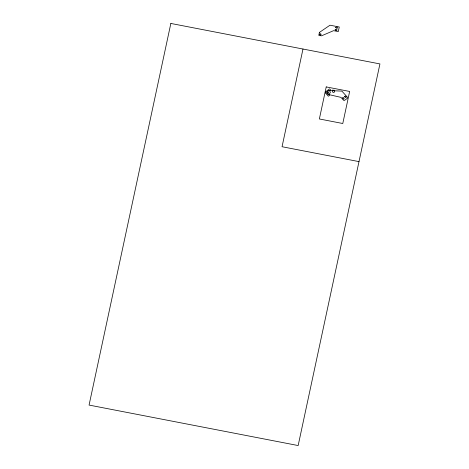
<?xml version="1.0" encoding="UTF-8"?>
<svg xmlns="http://www.w3.org/2000/svg" width="469" height="469" viewBox="0 0 469 469"><rect width="100%" height="100%" fill="white"/><g stroke="black" fill="none" stroke-linecap="round" stroke-linejoin="round"><path stroke-width="0.7" d="M302.986 49.028L282.051 146.727L358.996 161.617M332.544 90.171L332.503 91.484A1.026 0.938 5.1 0 0 333.494 92.463A1.026 0.938 5.1 0 0 334.549 91.566L334.59 90.259L332.544 90.171M328.693 94.234L329.525 95.365L328.382 96.227L325.527 93.067A1.026 0.938 5.1 0 1 325.656 91.748L329.584 88.799L330.586 89.907L329.531 90.775L330.088 91.789A1.026 0.938 5.1 0 1 329.959 93.108L328.693 94.234M335.118 29.852C337.223 32.607 338.155 27.882 335.124 29.817M335.622 27.513C337.727 30.233 338.665 25.596 335.634 27.448M342.593 97.904C344.428 101.58 344.862 96.227 342.599 97.869M344.592 96.397C346.609 100.096 346.743 94.644 344.598 96.368M170.845 23.45L89.069 405.075L298.155 445.55L379.931 63.925L170.845 23.45M319.407 32.425L318.785 35.333L321.464 35.849L333.57 30.667L338.284 31.581L339.269 26.997L329.994 25.203L319.407 32.425M326.225 86.912L319.36 118.968L342.775 123.505L349.645 91.449L326.225 86.912M328.3 90.775L326.893 91.83A1.026 0.938 5.1 0 0 326.764 93.149L327.638 94.117A1.026 0.938 5.1 0 0 328.189 94.439L340.623 97.288A1.026 0.938 5.1 0 1 341.174 97.605L343.378 100.055A1.026 0.938 5.1 0 0 344.821 100.19L347.171 98.426A1.026 0.938 5.1 0 0 347.3 97.106L342.188 91.437A1.026 0.938 5.1 0 0 341.432 91.092L328.986 90.57A1.026 0.938 5.1 0 0 328.3 90.775M319.987 34.87A0.68 0.621 5.1 0 0 321.066 34.442A0.68 0.621 5.1 0 0 320.11 33.797A0.68 0.621 5.1 0 0 319.987 34.87M327.626 93.126A0.698 0.639 5.1 0 0 328.722 92.674A0.698 0.639 5.1 0 0 327.731 92.024A0.698 0.639 5.1 0 0 327.626 93.126"/></g></svg>
